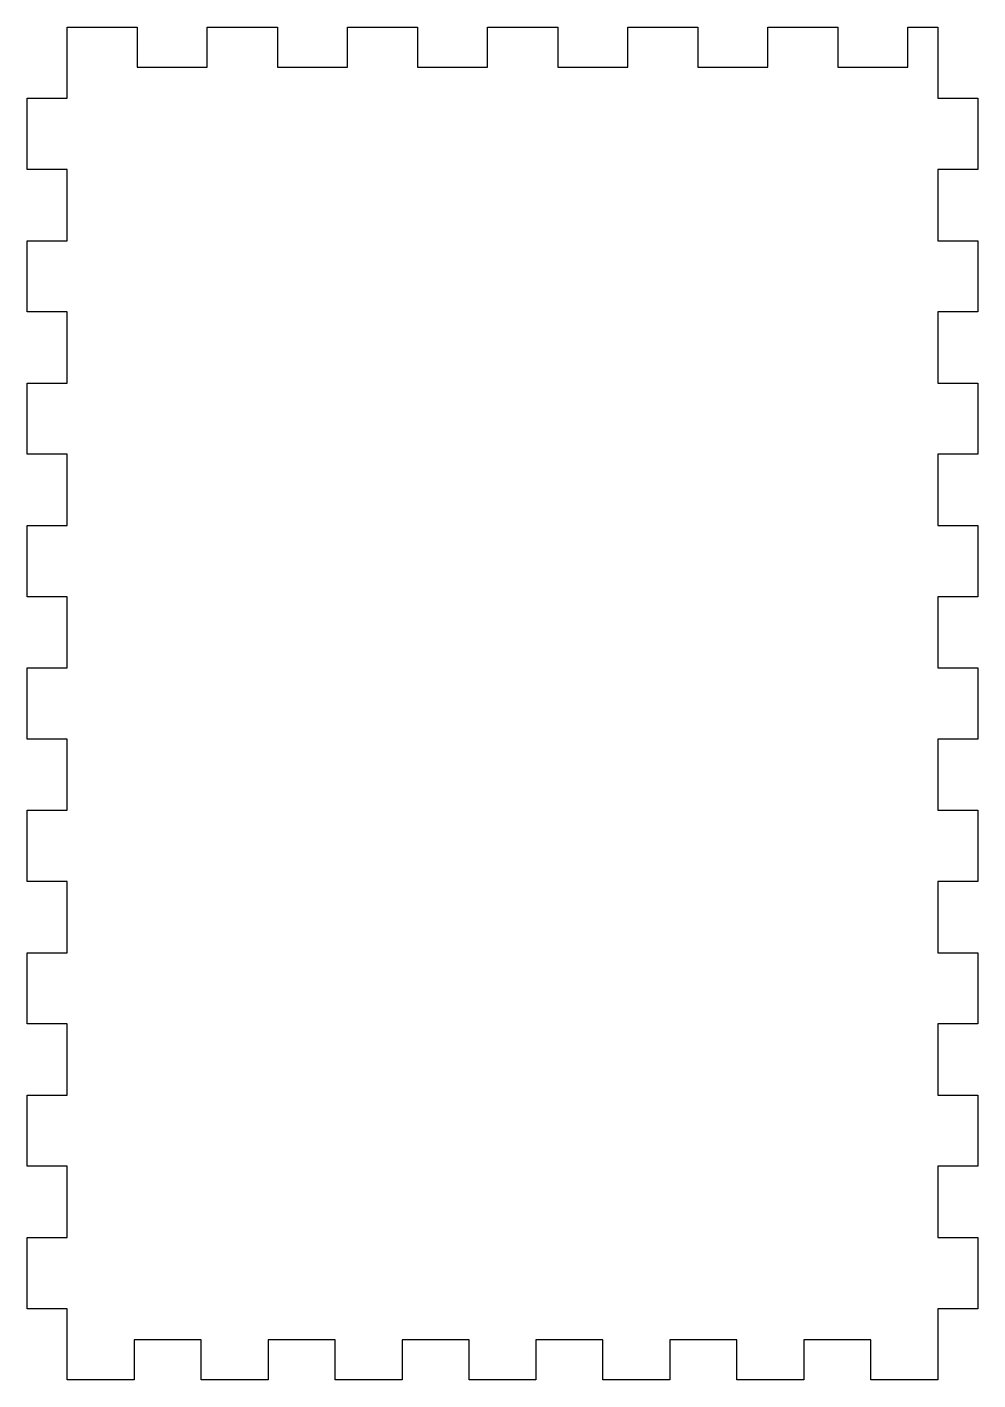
# Model space of a CAD drawing. Header units: millimetres. Extents: x 0 to 71, y -101 to 0.
import ezdxf

# ---------------------------------------------------------------- set-up
doc = ezdxf.new("R2010")
doc.units = ezdxf.units.MM
doc.layers.get('0').update_dxf_attribs({"linetype": 'CONTINUOUS'})

msp = doc.modelspace()

# ---------------------------------------------------------------- linework, layer by layer
msp.add_lwpolyline([(63, -101), (63, -98), (58, -98), (58, -101), (53, -101), (53, -98), (48, -98), (48, -101), (43, -101), (43, -98), (38, -98), (38, -101), (33, -101), (33, -98), (28, -98), (28, -101), (23, -101), (23, -98), (18, -98), (18, -101), (13, -101), (13, -98), (8, -98), (8, -101), (3, -101), (3, -95.68), (0, -95.68), (0, -90.37), (3, -90.37), (3, -85.05), (0, -85.05), (0, -79.74), (3, -79.74), (3, -74.42), (0, -74.42), (0, -69.11), (3, -69.11), (3, -63.79), (0, -63.79), (0, -58.47), (3, -58.47), (3, -53.16), (0, -53.16), (0, -47.84), (3, -47.84), (3, -42.53), (0, -42.53), (0, -37.21), (3, -37.21), (3, -31.89), (0, -31.89), (0, -26.58), (3, -26.58), (3, -21.26), (0, -21.26), (0, -15.95), (3, -15.95), (3, -10.63), (0, -10.63), (0, -5.32), (3, -5.32), (3, 0), (8.23, 0), (8.23, -3), (13.46, -3), (13.46, 0), (18.69, 0), (18.69, -3), (23.92, -3), (23.92, 0), (29.15, 0), (29.15, -3), (34.38, -3), (34.38, 0), (39.62, 0), (39.62, -3), (44.85, -3), (44.85, 0), (50.08, 0), (50.08, -3), (55.31, -3), (55.31, 0), (60.54, 0), (60.54, -3), (65.77, -3), (65.77, 0), (68, 0), (68, -5.32), (71, -5.32), (71, -10.63), (68, -10.63), (68, -15.95), (71, -15.95), (71, -21.26), (68, -21.26), (68, -26.58), (71, -26.58), (71, -31.89), (68, -31.89), (68, -37.21), (71, -37.21), (71, -42.53), (68, -42.53), (68, -47.84), (71, -47.84), (71, -53.16), (68, -53.16), (68, -58.47), (71, -58.47), (71, -63.79), (68, -63.79), (68, -69.11), (71, -69.11), (71, -74.42), (68, -74.42), (68, -79.74), (71, -79.74), (71, -85.05), (68, -85.05), (68, -90.37), (71, -90.37), (71, -95.68), (68, -95.68), (68, -101)], close=True)

doc.saveas('drawing.dxf')
